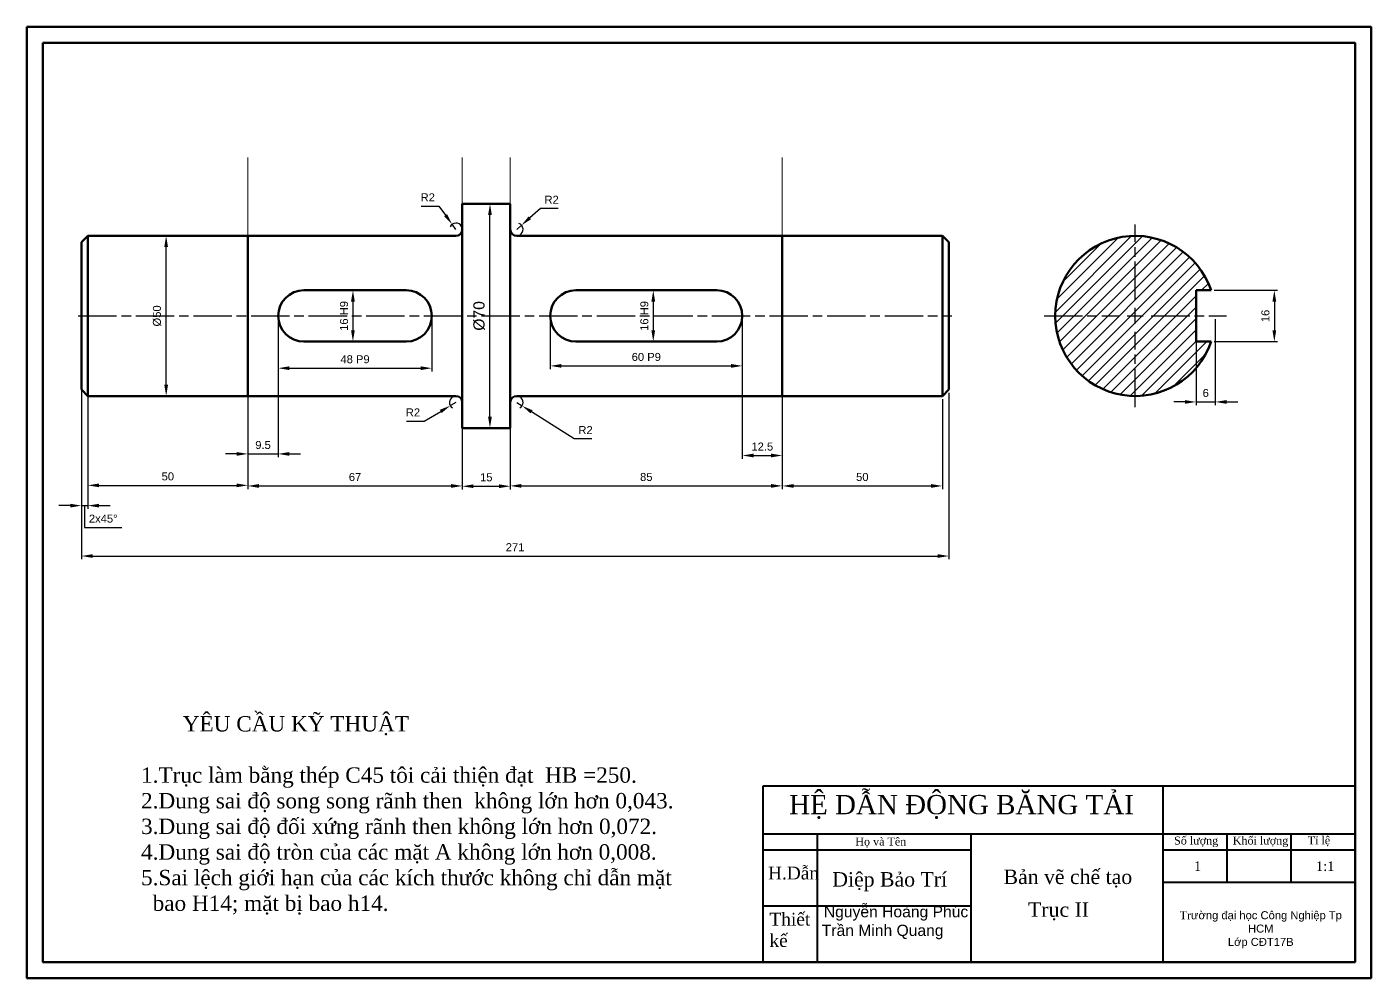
# Model space of a CAD drawing. Header units: millimetres. Extents: x -644475 to -321976, y 914968 to 1830177.
# Drawn here: x -322395.6 to -321975.6, y 914967.8 to 915264.8 of the extents above; entities that cross this region are included whole.
import ezdxf

# ---------------------------------------------------------------- set-up
doc = ezdxf.new("R2010")
doc.units = ezdxf.units.MM
doc.linetypes.add('AM_ISO08W050', pattern=[18, 12, -1.5, 3, -1.5])
for name, color, linetype, lineweight in [('1. NET DAM', 7, 'Continuous', 50), ('4. NET MANH', 86, 'Continuous', 15), ('AM_5', 3, 'Continuous', 25), ('AM_7', 4, 'AM_ISO08W050', 25), ('AM_8', 1, 'Continuous', 25), ('netdam', 7, 'Continuous', 40), ('netmanh', 151, 'Continuous', 20)]:
    doc.layers.add(name, color=color, linetype=linetype, lineweight=lineweight)
doc.styles.get("Standard").update_dxf_attribs({"font": 'arial.ttf'})
doc.dimstyles.new('AM_ISO$0', dxfattribs={"dimtxt": 2.5, "dimasz": 3.5, "dimexe": 1, "dimexo": 1, "dimgap": 1.5, "dimtad": 1, "dimtoh": 1, "dimdsep": 46, "dimtxsty": 'Standard', "dimcen": 0, "dimclrd": 256, "dimclre": 256, "dimclrt": 2, "dimadec": 0, "dimazin": 2, "dimtp": 0.1, "dimtm": 0.1, "dimtfac": 0.71, "dimtmove": 1, "dimatfit": 3, "dimfxl": 1, "dimlwd": -1, "dimlwe": -1, "dimarcsym": 2})
doc.dimstyles.new('AM_ISO$4', dxfattribs={"dimtxt": 3.5, "dimasz": 3.5, "dimexe": 1, "dimexo": 1, "dimgap": 1.5, "dimtad": 1, "dimtoh": 1, "dimdsep": 46, "dimtxsty": 'Standard', "dimcen": 0, "dimclrd": 256, "dimclre": 256, "dimclrt": 2, "dimadec": 0, "dimazin": 2, "dimtp": 0.1, "dimtm": 0.1, "dimtfac": 0.71, "dimtdec": 3, "dimtofl": 0, "dimtmove": 0, "dimatfit": 0, "dimfxl": 1, "dimlwd": -1, "dimlwe": -1, "dimarcsym": 1})

# ---------------------------------------------------------------- blocks, each defined once
blk = doc.blocks.new('*U82')
at = {"layer": 'AM_7', "color": 0, "transparency": 16777216}
for p, q in [((0, 5), (0, 28.5)), ((-28.5, 0), (-5, 0)), ((5, 0), (28.5, 0)), ((0, -28.5), (0, -5))]:
    blk.add_line(p, q, dxfattribs=at)
at = {"layer": 'AM_7', "color": 0, "linetype": 'Continuous', "transparency": 16777216}
for p, q in [((-2.5, 0), (2.5, 0)), ((0, -2.5), (0, 2.5))]:
    blk.add_line(p, q, dxfattribs=at)
blk = doc.blocks.new('*D83')
at = {"layer": 'AM_5', "linetype": 'ByBlock', "transparency": 16777216}
for p, q in [((-322378.56, 915150.59), (-322378.56, 915098.62)), ((-322107.56, 915150.59), (-322107.56, 915098.62)), ((-322375.06, 915099.62), (-322111.06, 915099.62))]:
    blk.add_line(p, q, dxfattribs=at)
at = {"layer": 'AM_5', "transparency": 16777216}
for points in [[(-322375.06, 915100.2), (-322375.06, 915099.04), (-322378.56, 915099.62)], [(-322111.06, 915100.2), (-322111.06, 915099.04), (-322107.56, 915099.62)]]:
    blk.add_solid(points, dxfattribs=at)
at = {"layer": 'Defpoints', "color": 0, "transparency": 16777216}
for p in [(-322378.56, 915151.59), (-322107.56, 915151.59), (-322107.56, 915099.62)]:
    blk.add_point(p, dxfattribs=at)
at = {"layer": 'AM_5', "color": 2, "transparency": 16777216, "insert": (-322243.06, 915102.38), "char_height": 2.5, "attachment_point": 5}
blk.add_mtext('271', dxfattribs=at)
blk = doc.blocks.new('*D84')
at = {"layer": 'AM_5', "linetype": 'ByBlock', "transparency": 16777216}
for p, q in [((-322376.56, 915148.59), (-322376.56, 915120.69)), ((-322326.56, 915148.59), (-322326.56, 915120.69)), ((-322373.06, 915121.69), (-322330.06, 915121.69))]:
    blk.add_line(p, q, dxfattribs=at)
at = {"layer": 'AM_5', "transparency": 16777216}
for points in [[(-322373.06, 915122.27), (-322373.06, 915121.11), (-322376.56, 915121.69)], [(-322330.06, 915122.27), (-322330.06, 915121.11), (-322326.56, 915121.69)]]:
    blk.add_solid(points, dxfattribs=at)
at = {"layer": 'Defpoints', "color": 0, "transparency": 16777216}
for p in [(-322376.56, 915149.59), (-322326.56, 915149.59), (-322326.56, 915121.69)]:
    blk.add_point(p, dxfattribs=at)
at = {"layer": 'AM_5', "color": 2, "transparency": 16777216, "insert": (-322351.56, 915124.47), "char_height": 2.5, "attachment_point": 5}
blk.add_mtext('50', dxfattribs=at)
blk = doc.blocks.new('*D85')
at = {"layer": 'AM_5', "linetype": 'ByBlock', "transparency": 16777216}
for p, q in [((-322326.56, 915148.59), (-322326.56, 915120.5)), ((-322259.56, 915148.59), (-322259.56, 915120.5)), ((-322323.06, 915121.5), (-322263.06, 915121.5))]:
    blk.add_line(p, q, dxfattribs=at)
at = {"layer": 'AM_5', "transparency": 16777216}
for points in [[(-322323.06, 915122.09), (-322323.06, 915120.92), (-322326.56, 915121.5)], [(-322263.06, 915122.09), (-322263.06, 915120.92), (-322259.56, 915121.5)]]:
    blk.add_solid(points, dxfattribs=at)
at = {"layer": 'Defpoints', "color": 0, "transparency": 16777216}
for p in [(-322326.56, 915149.59), (-322259.56, 915149.59), (-322259.56, 915121.5)]:
    blk.add_point(p, dxfattribs=at)
at = {"layer": 'AM_5', "color": 2, "transparency": 16777216, "insert": (-322293.06, 915124.28), "char_height": 2.5, "attachment_point": 5}
blk.add_mtext('67', dxfattribs=at)
blk = doc.blocks.new('*D86')
at = {"layer": 'AM_5', "linetype": 'ByBlock', "transparency": 16777216}
for p, q in [((-322259.56, 915138.59), (-322259.56, 915120.41)), ((-322244.56, 915138.59), (-322244.56, 915120.41)), ((-322256.06, 915121.41), (-322248.06, 915121.41))]:
    blk.add_line(p, q, dxfattribs=at)
at = {"layer": 'AM_5', "transparency": 16777216}
for points in [[(-322256.06, 915122), (-322256.06, 915120.83), (-322259.56, 915121.41)], [(-322248.06, 915122), (-322248.06, 915120.83), (-322244.56, 915121.41)]]:
    blk.add_solid(points, dxfattribs=at)
at = {"layer": 'Defpoints', "color": 0, "transparency": 16777216}
for p in [(-322259.56, 915139.59), (-322244.56, 915139.59), (-322244.56, 915121.41)]:
    blk.add_point(p, dxfattribs=at)
at = {"layer": 'AM_5', "color": 2, "transparency": 16777216, "insert": (-322252.06, 915124.19), "char_height": 2.5, "attachment_point": 5}
blk.add_mtext('15', dxfattribs=at)
blk = doc.blocks.new('*D87')
at = {"layer": 'AM_5', "linetype": 'ByBlock', "transparency": 16777216}
for p, q in [((-322244.56, 915148.59), (-322244.56, 915120.53)), ((-322159.56, 915148.59), (-322159.56, 915120.53)), ((-322241.06, 915121.53), (-322163.06, 915121.53))]:
    blk.add_line(p, q, dxfattribs=at)
at = {"layer": 'AM_5', "transparency": 16777216}
for points in [[(-322241.06, 915122.11), (-322241.06, 915120.94), (-322244.56, 915121.53)], [(-322163.06, 915122.11), (-322163.06, 915120.94), (-322159.56, 915121.53)]]:
    blk.add_solid(points, dxfattribs=at)
at = {"layer": 'Defpoints', "color": 0, "transparency": 16777216}
for p in [(-322244.56, 915149.59), (-322159.56, 915149.59), (-322159.56, 915121.53)]:
    blk.add_point(p, dxfattribs=at)
at = {"layer": 'AM_5', "color": 2, "transparency": 16777216, "insert": (-322202.06, 915124.3), "char_height": 2.5, "attachment_point": 5}
blk.add_mtext('85', dxfattribs=at)
blk = doc.blocks.new('*D88')
at = {"layer": 'AM_5', "linetype": 'ByBlock', "transparency": 16777216}
for p, q in [((-322159.56, 915148.59), (-322159.56, 915120.51)), ((-322109.56, 915148.59), (-322109.56, 915120.51)), ((-322156.06, 915121.51), (-322113.06, 915121.51))]:
    blk.add_line(p, q, dxfattribs=at)
at = {"layer": 'AM_5', "transparency": 16777216}
for points in [[(-322156.06, 915122.09), (-322156.06, 915120.93), (-322159.56, 915121.51)], [(-322113.06, 915122.09), (-322113.06, 915120.93), (-322109.56, 915121.51)]]:
    blk.add_solid(points, dxfattribs=at)
at = {"layer": 'Defpoints', "color": 0, "transparency": 16777216}
for p in [(-322159.56, 915149.59), (-322109.56, 915149.59), (-322109.56, 915121.51)]:
    blk.add_point(p, dxfattribs=at)
at = {"layer": 'AM_5', "color": 2, "transparency": 16777216, "insert": (-322134.56, 915124.29), "char_height": 2.5, "attachment_point": 5}
blk.add_mtext('50', dxfattribs=at)
blk = doc.blocks.new('*D89')
at = {"layer": 'AM_5', "linetype": 'ByBlock', "transparency": 16777216}
for p, q in [((-322375.56, 915199.59), (-322351.08, 915199.59)), ((-322352.08, 915153.09), (-322352.08, 915196.09)), ((-322375.56, 915149.59), (-322351.08, 915149.59))]:
    blk.add_line(p, q, dxfattribs=at)
at = {"layer": 'AM_5', "transparency": 16777216}
for points in [[(-322352.66, 915196.09), (-322351.49, 915196.09), (-322352.08, 915199.59)], [(-322352.66, 915153.09), (-322351.49, 915153.09), (-322352.08, 915149.59)]]:
    blk.add_solid(points, dxfattribs=at)
at = {"layer": 'Defpoints', "color": 0, "transparency": 16777216}
for p in [(-322376.56, 915199.59), (-322352.08, 915199.59), (-322376.56, 915149.59)]:
    blk.add_point(p, dxfattribs=at)
at = {"layer": 'AM_5', "color": 2, "transparency": 16777216, "insert": (-322354.92, 915174.59), "char_height": 2.5, "attachment_point": 5, "rotation": 90}
blk.add_mtext('%%C50', dxfattribs=at)
blk = doc.blocks.new('*D90')
at = {"layer": 'AM_5', "linetype": 'ByBlock', "transparency": 16777216}
for p, q in [((-322272.35, 915208.87), (-322266.84, 915208.87)), ((-322266.84, 915208.87), (-322264.79, 915206.04)), ((-322261.56, 915201.59), (-322262.73, 915203.21))]:
    blk.add_line(p, q, dxfattribs=at)
blk.add_arc((-322261.56, 915201.59), 2, 28.6479, 154.5686, dxfattribs=at)
at = {"layer": 'AM_5', "transparency": 16777216}
blk.add_solid([(-322264.32, 915206.38), (-322265.26, 915205.7), (-322262.73, 915203.21)], dxfattribs=at)
at = {"layer": 'Defpoints', "color": 0, "transparency": 16777216}
for p in [(-322262.73, 915203.21), (-322261.56, 915201.59)]:
    blk.add_point(p, dxfattribs=at)
at = {"layer": 'AM_5', "color": 2, "transparency": 16777216, "insert": (-322270.34, 915211.63), "char_height": 2.5, "attachment_point": 5}
blk.add_mtext('R2', dxfattribs=at)
blk = doc.blocks.new('*D91')
at = {"layer": 'AM_5', "linetype": 'ByBlock', "transparency": 16777216}
for p, q in [((-322235.13, 915208.12), (-322238.43, 915205.22)), ((-322229.63, 915208.12), (-322235.13, 915208.12)), ((-322242.56, 915201.59), (-322241.06, 915202.91))]:
    blk.add_line(p, q, dxfattribs=at)
blk.add_arc((-322242.56, 915201.59), 2, 298.6479, 69.9674, dxfattribs=at)
at = {"layer": 'AM_5', "transparency": 16777216}
blk.add_solid([(-322238.82, 915205.66), (-322238.05, 915204.78), (-322241.06, 915202.91)], dxfattribs=at)
at = {"layer": 'Defpoints', "color": 0, "transparency": 16777216}
for p in [(-322242.56, 915201.59), (-322241.06, 915202.91)]:
    blk.add_point(p, dxfattribs=at)
at = {"layer": 'AM_5', "color": 2, "transparency": 16777216, "insert": (-322231.63, 915210.87), "char_height": 2.5, "attachment_point": 5}
blk.add_mtext('R2', dxfattribs=at)
blk = doc.blocks.new('*D92')
at = {"layer": 'AM_5', "linetype": 'ByBlock', "transparency": 16777216}
for p, q in [((-322261.56, 915147.59), (-322263.28, 915146.57)), ((-322271.46, 915141.72), (-322266.29, 915144.78)), ((-322276.97, 915141.72), (-322271.46, 915141.72))]:
    blk.add_line(p, q, dxfattribs=at)
blk.add_arc((-322261.56, 915147.59), 2, 118.6479, 239.2945, dxfattribs=at)
at = {"layer": 'AM_5', "transparency": 16777216}
blk.add_solid([(-322266.59, 915145.28), (-322266, 915144.28), (-322263.28, 915146.57)], dxfattribs=at)
at = {"layer": 'Defpoints', "color": 0, "transparency": 16777216}
for p in [(-322263.28, 915146.57), (-322261.56, 915147.59)]:
    blk.add_point(p, dxfattribs=at)
at = {"layer": 'AM_5', "color": 2, "transparency": 16777216, "insert": (-322274.97, 915144.47), "char_height": 2.5, "attachment_point": 5}
blk.add_mtext('R2', dxfattribs=at)
blk = doc.blocks.new('*D93')
at = {"layer": 'AM_5', "linetype": 'ByBlock', "transparency": 16777216}
for p, q in [((-322242.56, 915147.59), (-322240.87, 915146.52)), ((-322224.56, 915136.2), (-322237.91, 915144.65)), ((-322219.05, 915136.2), (-322224.56, 915136.2))]:
    blk.add_line(p, q, dxfattribs=at)
blk.add_arc((-322242.56, 915147.59), 2, 299.0399, 61.3521, dxfattribs=at)
at = {"layer": 'AM_5', "transparency": 16777216}
blk.add_solid([(-322237.6, 915145.14), (-322238.22, 915144.15), (-322240.87, 915146.52)], dxfattribs=at)
at = {"layer": 'Defpoints', "color": 0, "transparency": 16777216}
for p in [(-322242.56, 915147.59), (-322240.87, 915146.52)]:
    blk.add_point(p, dxfattribs=at)
at = {"layer": 'AM_5', "color": 2, "transparency": 16777216, "insert": (-322221.05, 915138.95), "char_height": 2.5, "attachment_point": 5}
blk.add_mtext('R2', dxfattribs=at)
blk = doc.blocks.new('*D94')
at = {"layer": 'AM_5', "linetype": 'ByBlock', "transparency": 16777216}
for p, q in [((-322376.56, 915198.59), (-322376.56, 915114.36)), ((-322378.56, 915196.59), (-322378.56, 915114.36)), ((-322382.06, 915115.36), (-322385.56, 915115.36)), ((-322378.56, 915115.36), (-322376.56, 915115.36)), ((-322378.56, 915115.36), (-322376.56, 915115.36)), ((-322377.56, 915115.36), (-322377.56, 915108.5)), ((-322373.06, 915115.36), (-322369.56, 915115.36)), ((-322377.56, 915108.5), (-322365.93, 915108.5))]:
    blk.add_line(p, q, dxfattribs=at)
at = {"layer": 'AM_5', "transparency": 16777216}
for points in [[(-322382.06, 915115.94), (-322382.06, 915114.77), (-322378.56, 915115.36)], [(-322373.06, 915115.94), (-322373.06, 915114.77), (-322376.56, 915115.36)]]:
    blk.add_solid(points, dxfattribs=at)
at = {"layer": 'Defpoints', "color": 0, "transparency": 16777216}
for p in [(-322378.56, 915197.59), (-322376.56, 915199.59), (-322376.56, 915115.36)]:
    blk.add_point(p, dxfattribs=at)
at = {"layer": 'AM_5', "color": 2, "transparency": 16777216, "insert": (-322371.74, 915111.28), "char_height": 2.5, "attachment_point": 5}
blk.add_mtext('2x45%%D', dxfattribs=at)
blk = doc.blocks.new('*D95')
at = {"layer": 'AM_5', "linetype": 'ByBlock', "transparency": 16777216}
for p, q in [((-322317.06, 915173.59), (-322317.06, 915157.27)), ((-322269.06, 915173.59), (-322269.06, 915157.27)), ((-322313.56, 915158.27), (-322272.56, 915158.27))]:
    blk.add_line(p, q, dxfattribs=at)
at = {"layer": 'AM_5', "transparency": 16777216}
for points in [[(-322313.56, 915158.85), (-322313.56, 915157.69), (-322317.06, 915158.27)], [(-322272.56, 915158.85), (-322272.56, 915157.69), (-322269.06, 915158.27)]]:
    blk.add_solid(points, dxfattribs=at)
at = {"layer": 'Defpoints', "color": 0, "transparency": 16777216}
for p in [(-322317.06, 915174.59), (-322269.06, 915174.59), (-322269.06, 915158.27)]:
    blk.add_point(p, dxfattribs=at)
at = {"layer": 'AM_5', "color": 2, "transparency": 16777216, "insert": (-322293.06, 915161.05), "char_height": 2.5, "attachment_point": 5}
blk.add_mtext('48{}{\\C2; P9}', dxfattribs=at)
blk = doc.blocks.new('*D96')
at = {"layer": 'AM_5', "linetype": 'ByBlock', "transparency": 16777216}
for p, q in [((-322232.06, 915173.59), (-322232.06, 915157.99)), ((-322172.06, 915173.59), (-322172.06, 915157.99)), ((-322228.56, 915158.99), (-322175.56, 915158.99))]:
    blk.add_line(p, q, dxfattribs=at)
at = {"layer": 'AM_5', "transparency": 16777216}
for points in [[(-322228.56, 915159.58), (-322228.56, 915158.41), (-322232.06, 915158.99)], [(-322175.56, 915159.58), (-322175.56, 915158.41), (-322172.06, 915158.99)]]:
    blk.add_solid(points, dxfattribs=at)
at = {"layer": 'Defpoints', "color": 0, "transparency": 16777216}
for p in [(-322232.06, 915174.59), (-322172.06, 915174.59), (-322172.06, 915158.99)]:
    blk.add_point(p, dxfattribs=at)
at = {"layer": 'AM_5', "color": 2, "transparency": 16777216, "insert": (-322202.06, 915161.77), "char_height": 2.5, "attachment_point": 5}
blk.add_mtext('60{}{\\C2; P9}', dxfattribs=at)
blk = doc.blocks.new('*D97')
at = {"layer": 'AM_5', "linetype": 'ByBlock', "transparency": 16777216}
for p, q in [((-322308.06, 915182.59), (-322292.72, 915182.59)), ((-322293.72, 915179.09), (-322293.72, 915170.09)), ((-322308.06, 915166.59), (-322292.72, 915166.59))]:
    blk.add_line(p, q, dxfattribs=at)
at = {"layer": 'AM_5', "transparency": 16777216}
for points in [[(-322294.31, 915179.09), (-322293.14, 915179.09), (-322293.72, 915182.59)], [(-322294.31, 915170.09), (-322293.14, 915170.09), (-322293.72, 915166.59)]]:
    blk.add_solid(points, dxfattribs=at)
at = {"layer": 'Defpoints', "color": 0, "transparency": 16777216}
for p in [(-322309.06, 915182.59), (-322309.06, 915166.59), (-322293.72, 915166.59)]:
    blk.add_point(p, dxfattribs=at)
at = {"layer": 'AM_5', "color": 2, "transparency": 16777216, "insert": (-322296.5, 915174.59), "char_height": 2.5, "attachment_point": 5, "rotation": 90}
blk.add_mtext('16{}{\\C2; H9}', dxfattribs=at)
blk = doc.blocks.new('*D98')
at = {"layer": 'AM_5', "linetype": 'ByBlock', "transparency": 16777216}
for p, q in [((-322223.06, 915182.59), (-322198.88, 915182.59)), ((-322199.88, 915179.09), (-322199.88, 915170.09)), ((-322223.06, 915166.59), (-322198.88, 915166.59))]:
    blk.add_line(p, q, dxfattribs=at)
at = {"layer": 'AM_5', "transparency": 16777216}
for points in [[(-322200.47, 915179.09), (-322199.3, 915179.09), (-322199.88, 915182.59)], [(-322200.47, 915170.09), (-322199.3, 915170.09), (-322199.88, 915166.59)]]:
    blk.add_solid(points, dxfattribs=at)
at = {"layer": 'Defpoints', "color": 0, "transparency": 16777216}
for p in [(-322224.06, 915182.59), (-322224.06, 915166.59), (-322199.88, 915166.59)]:
    blk.add_point(p, dxfattribs=at)
at = {"layer": 'AM_5', "color": 2, "transparency": 16777216, "insert": (-322202.66, 915174.59), "char_height": 2.5, "attachment_point": 5, "rotation": 90}
blk.add_mtext('16{}{\\C2; H9}', dxfattribs=at)
blk = doc.blocks.new('*D99')
at = {"layer": 'AM_5', "linetype": 'ByBlock', "transparency": 16777216}
for p, q in [((-322245.56, 915209.59), (-322251.91, 915209.59)), ((-322250.91, 915143.09), (-322250.91, 915206.09)), ((-322245.56, 915139.59), (-322251.91, 915139.59))]:
    blk.add_line(p, q, dxfattribs=at)
at = {"layer": 'AM_5', "transparency": 16777216}
for points in [[(-322251.49, 915206.09), (-322250.32, 915206.09), (-322250.91, 915209.59)], [(-322251.49, 915143.09), (-322250.32, 915143.09), (-322250.91, 915139.59)]]:
    blk.add_solid(points, dxfattribs=at)
at = {"layer": 'Defpoints', "color": 0, "transparency": 16777216}
for p in [(-322250.91, 915209.59), (-322244.56, 915209.59), (-322244.56, 915139.59)]:
    blk.add_point(p, dxfattribs=at)
at = {"layer": 'AM_5', "color": 2, "transparency": 16777216, "insert": (-322254.29, 915174.59), "char_height": 3.5, "attachment_point": 5, "rotation": 90}
blk.add_mtext('%%C70', dxfattribs=at)
blk = doc.blocks.new('*D100')
at = {"layer": 'AM_5', "linetype": 'ByBlock', "transparency": 16777216}
for p, q in [((-322326.56, 915173.59), (-322326.56, 915130.5)), ((-322317.06, 915173.59), (-322317.06, 915130.5)), ((-322330.06, 915131.5), (-322333.56, 915131.5)), ((-322326.56, 915131.5), (-322317.06, 915131.5)), ((-322313.56, 915131.5), (-322310.06, 915131.5))]:
    blk.add_line(p, q, dxfattribs=at)
at = {"layer": 'AM_5', "transparency": 16777216}
for points in [[(-322330.06, 915132.09), (-322330.06, 915130.92), (-322326.56, 915131.5)], [(-322313.56, 915132.09), (-322313.56, 915130.92), (-322317.06, 915131.5)]]:
    blk.add_solid(points, dxfattribs=at)
at = {"layer": 'Defpoints', "color": 0, "transparency": 16777216}
for p in [(-322326.56, 915174.59), (-322317.06, 915174.59), (-322317.06, 915131.5)]:
    blk.add_point(p, dxfattribs=at)
at = {"layer": 'AM_5', "color": 2, "transparency": 16777216, "insert": (-322321.81, 915134.28), "char_height": 2.5, "attachment_point": 5}
blk.add_mtext('9.5', dxfattribs=at)
blk = doc.blocks.new('*D101')
at = {"layer": 'AM_5', "linetype": 'ByBlock', "transparency": 16777216}
for p, q in [((-322172.06, 915173.59), (-322172.06, 915130.01)), ((-322159.56, 915173.59), (-322159.56, 915130.01)), ((-322168.56, 915131.01), (-322163.06, 915131.01))]:
    blk.add_line(p, q, dxfattribs=at)
at = {"layer": 'AM_5', "transparency": 16777216}
for points in [[(-322168.56, 915131.6), (-322168.56, 915130.43), (-322172.06, 915131.01)], [(-322163.06, 915131.6), (-322163.06, 915130.43), (-322159.56, 915131.01)]]:
    blk.add_solid(points, dxfattribs=at)
at = {"layer": 'Defpoints', "color": 0, "transparency": 16777216}
for p in [(-322172.06, 915174.59), (-322159.56, 915174.59), (-322159.56, 915131.01)]:
    blk.add_point(p, dxfattribs=at)
at = {"layer": 'AM_5', "color": 2, "transparency": 16777216, "insert": (-322165.81, 915133.79), "char_height": 2.5, "attachment_point": 5}
blk.add_mtext('12.5', dxfattribs=at)
blk = doc.blocks.new('*D102')
at = {"layer": 'AM_5', "linetype": 'ByBlock', "transparency": 16777216}
for p, q in [((-322024.59, 915182.59), (-322004.83, 915182.59)), ((-322005.83, 915179.09), (-322005.83, 915170.09)), ((-322024.59, 915166.59), (-322004.83, 915166.59))]:
    blk.add_line(p, q, dxfattribs=at)
at = {"layer": 'AM_5', "transparency": 16777216}
for points in [[(-322006.42, 915179.09), (-322005.25, 915179.09), (-322005.83, 915182.59)], [(-322006.42, 915170.09), (-322005.25, 915170.09), (-322005.83, 915166.59)]]:
    blk.add_solid(points, dxfattribs=at)
at = {"layer": 'Defpoints', "color": 0, "transparency": 16777216}
for p in [(-322025.59, 915182.59), (-322025.59, 915166.59), (-322005.83, 915166.59)]:
    blk.add_point(p, dxfattribs=at)
at = {"layer": 'AM_5', "color": 2, "transparency": 16777216, "insert": (-322008.61, 915174.59), "char_height": 2.5, "attachment_point": 5, "rotation": 90}
blk.add_mtext('16', dxfattribs=at)
blk = doc.blocks.new('*D104')
at = {"layer": 'AM_5', "linetype": 'ByBlock', "transparency": 16777216}
for p, q in [((-322030.27, 915173.59), (-322030.27, 915146.73)), ((-322024.27, 915173.59), (-322024.27, 915146.73)), ((-322033.77, 915147.73), (-322037.27, 915147.73)), ((-322030.27, 915147.73), (-322024.27, 915147.73)), ((-322020.77, 915147.73), (-322017.27, 915147.73))]:
    blk.add_line(p, q, dxfattribs=at)
at = {"layer": 'AM_5', "transparency": 16777216}
for points in [[(-322033.77, 915148.31), (-322033.77, 915147.15), (-322030.27, 915147.73)], [(-322020.77, 915148.31), (-322020.77, 915147.15), (-322024.27, 915147.73)]]:
    blk.add_solid(points, dxfattribs=at)
at = {"layer": 'Defpoints', "color": 0, "transparency": 16777216}
for p in [(-322030.27, 915174.59), (-322024.27, 915174.59), (-322024.27, 915147.73)]:
    blk.add_point(p, dxfattribs=at)
at = {"layer": 'AM_5', "color": 2, "transparency": 16777216, "insert": (-322027.27, 915150.51), "char_height": 2.5, "attachment_point": 5}
blk.add_mtext('6', dxfattribs=at)

msp = doc.modelspace()

# ---------------------------------------------------------------- hatches: boundary and pattern name
at = {"layer": 'AM_8'}
h = msp.add_hatch(dxfattribs=at)
h.set_pattern_fill('_U', color=256, scale=2.5, angle=45, style=0, pattern_type=0)
h.set_pattern_definition([(45, (578.1734, -71.7915), (-1.767766953, 1.767766953), [])])
edge = h.paths.add_edge_path()
edge.add_line((-322030.274, 915166.586), (-322030.274, 915182.586))
edge.add_line((-322030.274, 915182.586), (-322025.589, 915182.586))
edge.add_arc((-322049.274, 915174.586), 25, 18.66292, 341.33708)
edge.add_line((-322025.589, 915166.586), (-322030.274, 915166.586))

# ---------------------------------------------------------------- linework, layer by layer
at = {"layer": '1. NET DAM'}
for p, q in [((-322259.561, 915209.586), (-322259.561, 915139.586)), ((-322259.561, 915201.586), (-322259.561, 915209.586)), ((-322259.561, 915209.586), (-322244.561, 915209.586)), ((-322244.561, 915209.586), (-322244.561, 915199.586)), ((-322376.561, 915199.586), (-322378.561, 915197.586)), ((-322378.561, 915151.586), (-322378.561, 915197.586)), ((-322376.561, 915149.586), (-322376.561, 915199.586)), ((-322376.561, 915199.586), (-322366.561, 915199.586)), ((-322366.561, 915199.586), (-322261.561, 915199.586)), ((-322326.561, 915199.586), (-322326.561, 915149.586)), ((-322324.561, 915199.586), (-322261.561, 915199.586)), ((-322242.561, 915199.586), (-322161.561, 915199.586)), ((-322242.561, 915199.586), (-322119.561, 915199.586)), ((-322242.561, 915199.586), (-322159.561, 915199.586)), ((-322159.561, 915199.586), (-322129.561, 915199.586)), ((-322109.561, 915199.586), (-322119.561, 915199.586)), ((-322109.561, 915199.586), (-322107.561, 915197.586)), ((-322109.561, 915199.586), (-322109.561, 915149.586)), ((-322107.561, 915197.586), (-322107.561, 915151.586)), ((-322030.274, 915174.586), (-322030.274, 915182.586)), ((-322030.274, 915182.586), (-322025.589, 915182.586)), ((-322030.274, 915174.586), (-322030.274, 915166.586)), ((-322030.274, 915166.586), (-322025.589, 915166.586)), ((-322376.561, 915149.586), (-322378.561, 915151.586)), ((-322109.561, 915149.586), (-322107.561, 915151.586)), ((-322376.561, 915149.586), (-322366.561, 915149.586)), ((-322261.561, 915149.586), (-322366.561, 915149.586)), ((-322356.561, 915149.586), (-322326.561, 915149.586)), ((-322326.561, 915149.586), (-322326.561, 915149.586)), ((-322261.561, 915149.586), (-322326.561, 915149.586)), ((-322324.561, 915149.586), (-322261.561, 915149.586)), ((-322259.561, 915149.586), (-322259.561, 915139.586)), ((-322244.561, 915139.586), (-322244.561, 915149.586)), ((-322242.561, 915149.586), (-322161.561, 915149.586)), ((-322119.561, 915149.586), (-322242.561, 915149.586)), ((-322159.561, 915149.586), (-322242.561, 915149.586)), ((-322159.561, 915149.586), (-322129.561, 915149.586)), ((-322109.561, 915149.586), (-322119.561, 915149.586)), ((-322259.561, 915139.586), (-322244.561, 915139.586))]:
    msp.add_line(p, q, dxfattribs=at)
for points in [[(-322395.592, 915264.834), (-321975.592, 915264.834), (-321975.592, 914967.834), (-322395.592, 914967.834)], [(-322390.592, 915259.834), (-321980.592, 915259.834), (-321980.592, 914972.834), (-322390.592, 914972.834)]]:
    msp.add_lwpolyline(points, close=True, dxfattribs=at)
for points in [[(-322244.561, 915149.586), (-322244.561, 915199.586)], [(-322159.561, 915149.586), (-322159.561, 915199.586)], [(-322309.061, 915182.586), (-322277.061, 915182.586)], [(-322224.061, 915182.586), (-322180.061, 915182.586)], [(-322277.061, 915166.586), (-322309.061, 915166.586)], [(-322180.061, 915166.586), (-322224.061, 915166.586)]]:
    msp.add_lwpolyline(points, dxfattribs=at)
for centre, radius, start, end in [((-322261.561, 915201.586), 2, 270, 0), ((-322242.561, 915201.586), 2, 180, 270), ((-322049.274, 915174.586), 25, 18.66292, 341.33708), ((-322309.061, 915174.586), 8, 90, 270), ((-322277.061, 915174.586), 8, 270, 90), ((-322224.061, 915174.586), 8, 90, 270), ((-322180.061, 915174.586), 8, 270, 90), ((-322261.561, 915147.586), 2, 0, 90), ((-322242.561, 915147.586), 2, 90, 180)]:
    msp.add_arc(centre, radius, start, end, dxfattribs=at)
at = {"layer": '4. NET MANH'}
for p, q in [((-322326.561, 915199.586), (-322326.561, 915224.066)), ((-322259.561, 915209.586), (-322259.561, 915224.066)), ((-322244.561, 915209.586), (-322244.561, 915224.066)), ((-322159.561, 915199.586), (-322159.561, 915224.066))]:
    msp.add_line(p, q, dxfattribs=at)
at = {"layer": 'AM_7'}
msp.add_line((-322379.561, 915174.586), (-322106.561, 915174.586), dxfattribs=at)
at = {"layer": 'netdam'}
for p, q in [((-322165.592, 915027.834), (-321980.592, 915027.834)), ((-322165.592, 914972.834), (-322165.592, 915027.834)), ((-322040.592, 914972.834), (-322040.592, 915027.834)), ((-322165.592, 915012.834), (-321980.592, 915012.834)), ((-322148.592, 914972.834), (-322148.592, 915012.834)), ((-322100.592, 914972.834), (-322100.592, 915012.834)), ((-322020.592, 914997.834), (-322020.592, 915012.834)), ((-322000.592, 914997.834), (-322000.592, 915012.834)), ((-322165.592, 915007.834), (-322100.592, 915007.834)), ((-322040.592, 915007.834), (-321980.592, 915007.834)), ((-322040.592, 914997.834), (-321980.592, 914997.834)), ((-322100.592, 914990.334), (-322165.592, 914990.334))]:
    msp.add_line(p, q, dxfattribs=at)
at = {"layer": 'netdam', "ltscale": 2}
msp.add_line((-321980.592, 914972.834), (-322165.592, 914972.834), dxfattribs=at)

# ---------------------------------------------------------------- block references
at = {"layer": 'AM_7'}
msp.add_blockref('*U82', (-322049.274, 915174.586), dxfattribs=at)

# ---------------------------------------------------------------- texts
at = {"layer": 'netdam', "lineweight": 9}
for s, insert, char_height, width, attachment_point in [('{\\fTimes New Roman|b0|i0|c0|p18;HỆ DẪN \\fTimes New Roman|b0|i0|c238|p18;Đ\\fTimes New Roman|b0|i0|c0|p18;ỘNG B\\fTimes New Roman|b0|i0|c238|p18;Ă\\fTimes New Roman|b0|i0|c0|p18;NG TẢI}', (-322157.438, 915025.008), 6, 116.5098, 1), ('{\\fTimes New Roman|b0|i0|c0|p18;Số l\\fTimes New Roman|b0|i0|c163|p18;ư\\fTimes New Roman|b0|i0|c0|p18;ợng}', (-322037.169, 915012.037), 2.5, 19.0869, 1), ('{\\fTimes New Roman|b0|i0|c0|p18;Khối \\fTimes New Roman|b0|i0|c0|p18;l\\fTimes New Roman|b0|i0|c163|p18;ư\\fTimes New Roman|b0|i0|c0|p18;ợng}', (-322018.827, 915012.037), 2.5, 17.9508, 1), ('{\\fTimes New Roman|b0|i0|c0|p18;Tỉ lệ}', (-321995.405, 915012.11), 2.5, 18.178, 1), ('{\\fTimes New Roman|b0|i0|c0|p18;Họ và Tên}', (-322136.764, 915011.73), 2.5, 22.49152, 1), ('{\\fTimes New Roman|b0|i0|c0|p18;1}', (-322030.941, 915004.285), 3, 8.6345, 1), ('{\\fTimes New Roman|b0|i0|c0|p18;1:1}', (-321992.833, 915004.285), 3, 8.6345, 1), ('{\\fTimes New Roman|b0|i0|c0|p18;\\H1.6x;H.Dẫn}', (-322164.028, 915002.636), 2.5, 12.74984, 1), ('{\\fTimes New Roman|b0|i0|c0|p18;\\H1.973x;Diệp Bảo Trí \\P}  ', (-322143.938, 915000.919), 2.28023, 49.13676, 1), ('\\pxqc;Nguyễn Hoàng Phúc\\P\\pq*; Trần Minh Quang', (-322148.592, 914990.334), 3.5, 49.13676, 1), ('{\\fTimes New Roman|b0|i0|c0|p18;Trục II}', (-322082.775, 914991.467), 4.5, 50.81295, 1), ('{\\fTimes New Roman|b0|i0|c0|p18;\\H1.333x;Thiết kế}', (-322163.572, 914988.235), 3, 14.77135, 1), ('{\\f.VnTimeH|b0|i0|c0|p34;Tr\\fArial|b0|i0|c163|p34;ư}ờng {\\fArial|b0|i0|c238|p34;đ}ại học Công Nghiệp Tp HCM\\PLớp C{\\fArial|b0|i0|c238|p34;Đ}T17B\\P ', (-322010.072, 914988.714), 2.5, 56.1245, 2)]:
    msp.add_mtext(s, dxfattribs=dict(at, insert=insert, char_height=char_height, width=width, attachment_point=attachment_point))
at = {"layer": 'netdam', "insert": (-322090.433, 915001.712), "char_height": 4.5, "width": 59.58869, "attachment_point": 1}
msp.add_mtext('{\\fTimes New Roman|b0|i0|c0|p18;Bản vẽ chế tạo}', dxfattribs=at)
at = {"layer": 'netmanh', "linetype": 'Continuous', "lineweight": -3, "insert": (-322359.925, 915049.632), "char_height": 4.8, "width": 616.52033, "attachment_point": 1}
msp.add_mtext('       {\\fTimes New Roman|b0|i0|c0|p18;\\C3;YÊU CẦU KỸ THUẬT                 \\P\\P1.Trục làm bằng thép C45 tôi cải thiện \\fTimes New Roman|b0|i0|c238|p18;đ\\fTimes New Roman|b0|i0|c0|p18;ạt  HB =250.\\P2.Dung sai \\fTimes New Roman|b0|i0|c238|p18;đ\\fTimes New Roman|b0|i0|c0|p18;ộ song song rãnh then  không lớn h\\fTimes New Roman|b0|i0|c163|p18;ơ\\fTimes New Roman|b0|i0|c0|p18;n 0,043.\\P3.Dung sai \\fTimes New Roman|b0|i0|c238|p18;đ\\fTimes New Roman|b0|i0|c0|p18;ộ \\fTimes New Roman|b0|i0|c238|p18;đ\\fTimes New Roman|b0|i0|c0|p18;ối xứng rãnh then không lớn h\\fTimes New Roman|b0|i0|c163|p18;ơ\\fTimes New Roman|b0|i0|c0|p18;n 0,072.\\P4.Dung sai \\fTimes New Roman|b0|i0|c238|p18;đ\\fTimes New Roman|b0|i0|c0|p18;ộ tròn của các mặt A không lớn h\\fTimes New Roman|b0|i0|c163|p18;ơ\\fTimes New Roman|b0|i0|c0|p18;n 0,008.\\P5.Sai lệch giới hạn của các kích th\\fTimes New Roman|b0|i0|c163|p18;ư\\fTimes New Roman|b0|i0|c0|p18;ớc không chỉ dẫn mặt \\P  bao H14; mặt bị bao h14.}', dxfattribs=at)

# ---------------------------------------------------------------- dimensions: what is measured, and where the dimension line sits
at = {"layer": 'AM_5'}
for center, mpoint, picture, middle in [((-322261.561, 915201.586), (-322262.734, 915203.206), '*D90', (-322266.841, 915208.875)), ((-322242.561, 915201.586), (-322241.059, 915202.907), '*D91', (-322235.131, 915208.118)), ((-322242.561, 915147.586), (-322240.871, 915146.517), '*D93', (-322224.555, 915136.198))]:
    dim = msp.add_radius_dim(center=center, mpoint=mpoint, dimstyle='AM_ISO$4', override={"dimtxt": 2.5, "dimtdec": 2, "dimtofl": 1, "dimtmove": 1, "dimatfit": 3, "dimarcsym": 2}, dxfattribs=at)
    dim.commit()
    dim.dimension.update_dxf_attribs({"geometry": picture, "text_midpoint": middle, "dimtype": 164})
for base, p1, p2, text, override, picture, middle in [((-322250.906, 915209.586), (-322244.561, 915139.586), (-322244.561, 915209.586), '%%C<>', {"dimtxt": 3.5, "dimtofl": 0, "dimtmove": 0, "dimatfit": 0, "dimarcsym": 1}, '*D99', (-322254.29, 915174.586)), ((-322352.076, 915199.586), (-322376.561, 915149.586), (-322376.561, 915199.586), '%%C<>', {"dimpost": ''}, '*D89', (-322354.923, 915174.586)), ((-322293.723, 915166.586), (-322309.061, 915182.586), (-322309.061, 915166.586), '<>{}{\\C2; H9}', {"dimpost": '', "dimtp": 0.1, "dimtm": 0.1, "dimtdec": 3, "dimtzin": 8}, '*D97', (-322296.5, 915174.586)), ((-322199.883, 915166.586), (-322224.061, 915182.586), (-322224.061, 915166.586), '<>{}{\\C2; H9}', {"dimpost": '', "dimtp": 0.1, "dimtm": 0.1, "dimtdec": 3, "dimtzin": 8}, '*D98', (-322202.659, 915174.586))]:
    dim = msp.add_linear_dim(base=base, p1=p1, p2=p2, angle=90, text=text, dimstyle='AM_ISO$0', override=override, dxfattribs=at)
    dim.commit()
    dim.dimension.update_dxf_attribs({"geometry": picture, "text_midpoint": middle})
for base, p1, p2, text, override, picture, middle in [((-322376.561, 915115.355), (-322378.561, 915197.586), (-322376.561, 915199.586), '<>x45%%D', {"dimpost": ''}, '*D94', (-322376.061, 915111.276)), ((-322269.061, 915158.271), (-322317.061, 915174.586), (-322269.061, 915174.586), '<>{}{\\C2; P9}', {"dimpost": '', "dimtp": 0.1, "dimtm": 0.1, "dimtdec": 3, "dimtzin": 8}, '*D95', (-322293.061, 915161.048)), ((-322172.061, 915158.992), (-322232.061, 915174.586), (-322172.061, 915174.586), '<>{}{\\C2; P9}', {"dimpost": '', "dimtp": 0.1, "dimtm": 0.1, "dimtdec": 3, "dimtzin": 8}, '*D96', (-322202.061, 915161.769))]:
    dim = msp.add_linear_dim(base=base, p1=p1, p2=p2, text=text, dimstyle='AM_ISO$0', override=override, dxfattribs=at)
    dim.commit()
    dim.dimension.update_dxf_attribs({"geometry": picture, "text_midpoint": middle})
dim = msp.add_linear_dim(base=(-322005.835, 915166.586), p1=(-322025.589, 915182.586), p2=(-322025.589, 915166.586), angle=90, dimstyle='AM_ISO$0', dxfattribs=at)
dim.commit()
dim.dimension.update_dxf_attribs({"geometry": '*D102', "text_midpoint": (-322008.611, 915174.586)})
for base, p1, p2, picture, middle in [((-322317.061, 915131.502), (-322326.561, 915174.586), (-322317.061, 915174.586), '*D100', (-322321.811, 915134.279)), ((-322107.561, 915099.621), (-322378.561, 915151.586), (-322107.561, 915151.586), '*D83', (-322243.061, 915102.376)), ((-322326.561, 915121.69), (-322376.561, 915149.586), (-322326.561, 915149.586), '*D84', (-322351.561, 915124.466)), ((-322259.561, 915121.502), (-322326.561, 915149.586), (-322259.561, 915149.586), '*D85', (-322293.061, 915124.279)), ((-322159.561, 915121.526), (-322244.561, 915149.586), (-322159.561, 915149.586), '*D87', (-322202.061, 915124.302)), ((-322109.561, 915121.511), (-322159.561, 915149.586), (-322109.561, 915149.586), '*D88', (-322134.561, 915124.287)), ((-322244.561, 915121.414), (-322259.561, 915139.586), (-322244.561, 915139.586), '*D86', (-322252.061, 915124.19))]:
    dim = msp.add_linear_dim(base=base, p1=p1, p2=p2, dimstyle='AM_ISO$0', override={"dimpost": ''}, dxfattribs=at)
    dim.commit()
    dim.dimension.update_dxf_attribs({"geometry": picture, "text_midpoint": middle})
dim = msp.add_linear_dim(base=(-322159.561, 915131.014), p1=(-322172.061, 915174.586), p2=(-322159.561, 915174.586), dimstyle='AM_ISO$0', dxfattribs=at)
dim.commit()
dim.dimension.update_dxf_attribs({"geometry": '*D101', "text_midpoint": (-322165.811, 915133.79)})
dim = msp.add_linear_dim(base=(-322024.274, 915147.73), p1=(-322030.274, 915174.586), p2=(-322024.274, 915174.586), angle=0, dimstyle='AM_ISO$0', override={"dimpost": ''}, dxfattribs=at)
dim.commit()
dim.dimension.update_dxf_attribs({"geometry": '*D104', "text_midpoint": (-322027.274, 915150.506)})
dim = msp.add_radius_dim(center=(-322261.561, 915147.586), mpoint=(-322263.282, 915146.567), dimstyle='AM_ISO$4', override={"dimtxt": 2.5, "dimtdec": 2, "dimtofl": 1, "dimtmove": 1, "dimatfit": 3, "dimarcsym": 2}, dxfattribs=at)
dim.commit()
dim.dimension.update_dxf_attribs({"geometry": '*D92', "text_midpoint": (-322274.966, 915144.474)})

doc.saveas('drawing.dxf')
